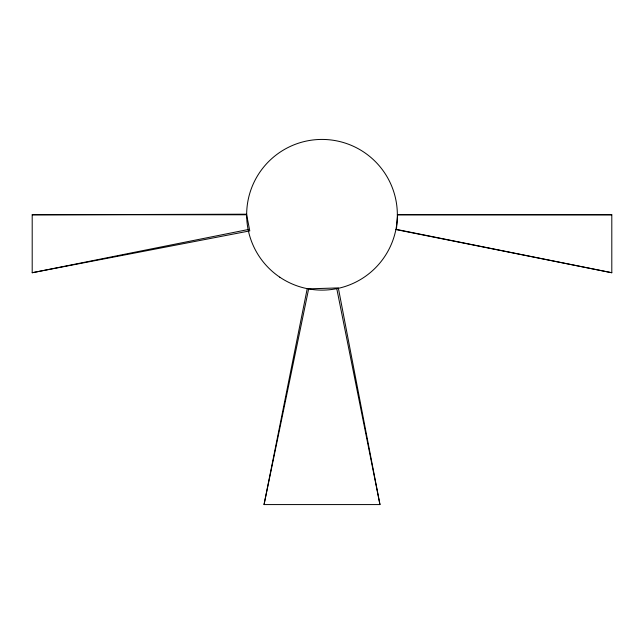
<?xml version="1.0" encoding="UTF-8"?>
<svg xmlns="http://www.w3.org/2000/svg" width="644" height="644" viewBox="0 0 644 644"><rect width="100%" height="100%" fill="white"/><g stroke="black" fill="none" stroke-linecap="round" stroke-linejoin="round"><path stroke-width="0.97" d="M264.04 504.574L308.653 288.842L338.325 287.916L379.96 504.574L264.04 504.574L307.22 288.657M32.2 272.734L249.775 230.89L246.531 214.202L32.2 214.774L32.2 272.734L248.117 229.554M611.8 214.774L397.646 214.718L396.446 229.401L611.8 272.734L611.8 214.774L397.348 214.774M32.2 214.774L246.652 214.774M395.883 229.554L611.8 272.734M336.78 288.657L379.96 504.574M279.77 277.17A75.348 75.348 0 0 0 397.155 220.151A75.348 75.348 0 0 0 289.076 147.001A75.348 75.348 0 0 0 279.77 277.17"/></g></svg>
